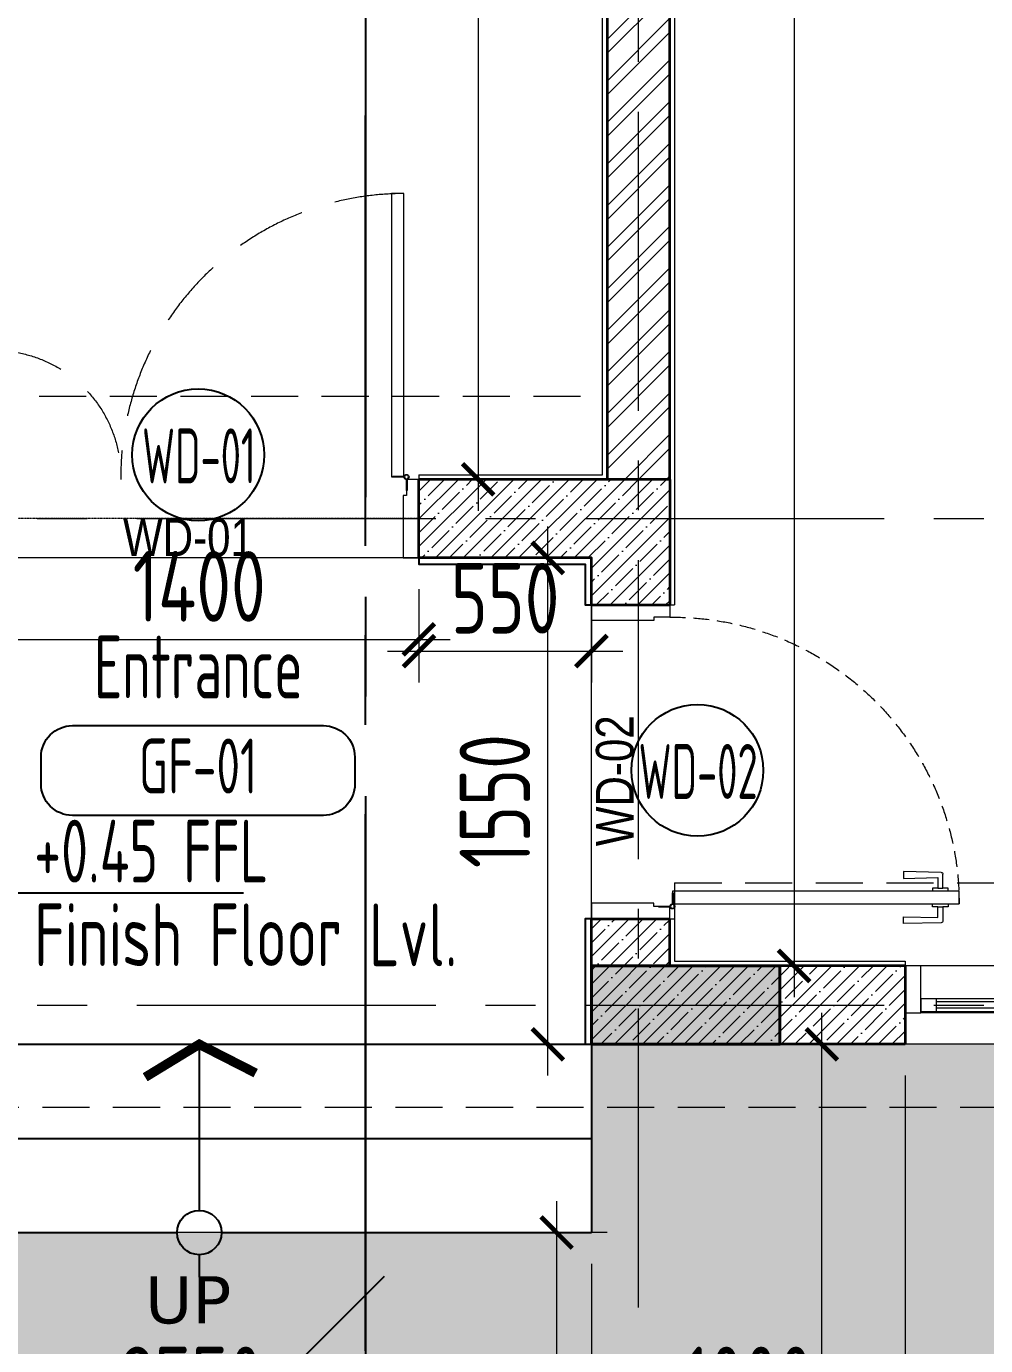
# Model space of a CAD drawing. Header units: millimetres. Extents: x -8913 to 62688, y -13000 to 43000.
# Drawn here: x 8199 to 11256, y 5490 to 9694 of the extents above; entities that cross this region are included whole.
import ezdxf
from ezdxf.enums import TextEntityAlignment as Align
from ezdxf.xclip import XClip

# ---------------------------------------------------------------- set-up
doc = ezdxf.new("R2010")
doc.units = ezdxf.units.MM
doc.header["$MEASUREMENT"] = 0
doc.header["$XCLIPFRAME"] = 0
doc.header["$PDMODE"] = 1
for name, pattern in [('1735 X DT-5BR-GFP$0$DASHED', [0.75, 0.5, -0.25]), ('1735 X DT-5BR-GFP$0$HIDDEN', [0.375, 0.25, -0.125]), ('1735 X DT-5BR-GFP$0$HIDDEN IDS', [3.33375, 2.2225, -1.11125]), ('1735 X DT-5BR-GFP$0$HIDDEN2', [0.1875, 0.125, -0.0625]), ('1735 X DT-5BR-Grids$0$CENTER2', [28.575, 19.05, -3.175, 3.175, -3.175])]:
    doc.linetypes.add(name, pattern=pattern)
for name, color, linetype, lineweight in [('02-Col-DT-5BR-Ground$0$ST--Column', 4, 'Continuous', 40), ('05--LEADER', 8, 'Continuous', 13), ('07--DIM-2', 2, 'Continuous', 25), ('08--DOORREF', 7, 'Continuous', 25), ('08--SPACENUMBER', 2, 'Continuous', 25), ('08--SPACEREF', 3, 'Continuous', 25), ('1735 X DT-5BR-GFP$0$06--LINE ABOVE', 9, '1735 X DT-5BR-GFP$0$DASHED', 15), ('1735 X DT-5BR-GFP$0$F--BLOCKWALL-3--HOLLOW', 3, 'Continuous', 35), ('1735 X DT-5BR-GFP$0$F--BLOCKWALL-3--INSULATED', 3, 'Continuous', 35), ('1735 X DT-5BR-GFP$0$F--BLOCKWALL-HATCH--HOLLOW', 251, 'Continuous', 13), ('1735 X DT-5BR-GFP$0$F--BLOCKWALL-HATCH--INSULATED', 251, 'Continuous', 13), ('1735 X DT-5BR-GFP$0$L- STAIR ARROW', 2, 'Continuous', 25), ('1735 X DT-5BR-GFP$0$L--DOORS-1', 9, 'Continuous', 18), ('1735 X DT-5BR-GFP$0$L--DOORS-HID', 9, '1735 X DT-5BR-GFP$0$HIDDEN', 18), ('1735 X DT-5BR-GFP$0$L--STAIRS-2', 2, 'Continuous', 25), ('1735 X DT-5BR-GFP$0$L--WINDOW-0', 8, 'Continuous', 13), ('1735 X DT-5BR-GFP$0$L--WINDOW-1', 9, 'Continuous', 18), ('1735 X DT-5BR-GFP$0$L--WINDOW-2', 2, 'Continuous', 15), ('1735 X DT-5BR-GFP$0$M--PLASTER-0', 8, 'Continuous', 9), ('1735 X DT-5BR-GFP$0$Q--KERBS-2', 251, 'Continuous', 0), ('1735 X DT-5BR-GFP$0$X--Void Below Landing', 8, '1735 X DT-5BR-GFP$0$HIDDEN2', 15), ('1735 X DT-5BR-GFP-Ext$0$A-HATCH ID PAVING', 251, 'Continuous', 0), ('1735 X DT-5BR-Grids$0$03--GRID', 252, '1735 X DT-5BR-Grids$0$CENTER2', 5), ('1735 X DT-5BR-Grids$0$08--DETREF', 7, 'Continuous', 25), ('1735 X DT-5BR-Grids$0$08--MAIN SECT REF', 7, 'Continuous', 25), ('1735 X DT-5BR-Grids$0$08--SECTREF', 7, 'Continuous', 25), ('1735 X DT-5BR-Grids$0$08--SECTREF-1', 2, 'Continuous', 25), ('1735 X DT-5BR-Grids$0$08--SECTREF-2', 4, 'Continuous', 35), ('1735 X DT-5BR-Grids$0$08--SECTREF-LINE', 7, 'Continuous', 25), ('L- STAIR ARROW', 2, 'Continuous', 25), ('W--ELE-1', 2, 'Continuous', 25), ('Z--X-REF', 7, 'Continuous', 0)]:
    doc.layers.add(name, color=color, linetype=linetype, lineweight=lineweight)
for name, color, linetype in [('02-Col-DT-5BR-Ground$0$ST--Column Hatch', 253, 'Continuous'), ('08--DOORREF-1', 8, 'Continuous'), ('08--SPACENUMBER-1', 8, 'Continuous'), ('1735 X DT-5BR-GFP$0$0-External Skerting', 8, 'Continuous'), ('1735 X DT-5BR-GFP$0$G-COLR-252', 252, 'Continuous')]:
    doc.layers.add(name, color=color, linetype=linetype)
doc.layers.add('1735 X DT-5BR-GFP$0$00--Door No', color=6, linetype='Continuous', lineweight=0, plot=False)
doc.layers.add('1735 X DT-5BR-GFP-Ext$0$00--ORIGIN', color=6, linetype='Continuous', lineweight=0, plot=False)
doc.styles.add('1735 X DT-5BR-GFP$0$style1', font='arial.ttf', dxfattribs={"width": 0.8, "height": 250})
doc.styles.add('1735 X DT-5BR-Grids$0$ISO', font='isocp2.shx', dxfattribs={"width": 0.8})
doc.styles.add('ISO', font='isocp2.shx', dxfattribs={"width": 0.8})
doc.styles.add('Rooms', font='verdana.ttf')
doc.dimstyles.new('1-100_AR', dxfattribs={"dimtxt": 225, "dimasz": 100, "dimexe": 100, "dimexo": 100, "dimgap": 0, "dimtad": 0, "dimdec": 0, "dimzin": 12, "dimdsep": 46, "dimtxsty": 'ISO', "dimblk": 'ARCHTICK', "dimcen": 100, "dimdle": 100, "dimclrd": 8, "dimclre": 9, "dimclrt": 2, "dimadec": 0, "dimazin": 0, "dimtfac": 1, "dimtdec": 0, "dimtmove": 0, "dimatfit": 2, "dimldrblk": 'ARCHTICK', "dimfxl": 1, "dimtvp": 0.75, "dimtolj": 1, "dimtzin": 12, "dimlwd": 9, "dimlwe": 9, "dimarcsym": 0})

# ---------------------------------------------------------------- blocks, each defined once
blk = doc.blocks.new('*U410')
h = blk.add_hatch(color=252)
h.paths.add_polyline_path([(-0.0025, 0.0153, 0.724863), (-0.0025, 0), (-0.0025, -0.036), (-0.0005, -0.036), (-0.0005, -0.0004, 1.209796)])
h.paths.add_polyline_path([(-0.006, 0.0076, -1), (0.006, 0.0076, -1)], flags=16)
blk.add_hatch(color=252).paths.add_polyline_path([(0.0076, 0.0101, -0.06361), (0.008, 0.0081), (0.0436, 0.0081), (0.0436, 0.0101)])
blk.add_lwpolyline([(-0.0025, 0.0153, 0.723917), (-0.0025, 0), (-0.0025, -0.036), (-0.0005, -0.036), (-0.0005, -0.0004, 1.209796), (-0.0025, 0.0153)], format="xyb")
blk.add_lwpolyline([(0.008, 0.0081), (0.0436, 0.0081), (0.0436, 0.0101), (0.0076, 0.0101)])
blk.add_circle((0, 0.0076), 0.00604)
blk = doc.blocks.new('*U416')
at = {"layer": '1735 X DT-5BR-GFP$0$L--DOORS-1'}
blk.add_lwpolyline([(50, 51), (50, 250), (0, 250), (0, 0), (39, 0), (39, 51), (50, 51)], dxfattribs=at)
blk.add_lwpolyline([(47.5, -8.5), (47.5, -911), (87.5, -911), (87.5, -8.5)], close=True, dxfattribs=at)
at = {"layer": '1735 X DT-5BR-GFP$0$L--DOORS-HID', "linetype": '1735 X DT-5BR-GFP$0$HIDDEN IDS', "ltscale": 100}
blk.add_arc((47.5, -8.5), 902.5, 270.0015, 0.5307, dxfattribs=at)
at = {"layer": '1735 X DT-5BR-GFP$0$L--DOORS-1', "xscale": -1000, "yscale": 1000, "zscale": 1000, "rotation": 180}
blk.add_blockref('*U410', (39.5, -0.4), dxfattribs=at)
blk = doc.blocks.new('*U421')
at = {"layer": '1735 X DT-5BR-GFP$0$L--DOORS-1'}
blk.add_lwpolyline([(50, 51), (50, 250), (0, 250), (0, 0), (39, 0), (39, 51), (50, 51)], dxfattribs=at)
blk.add_lwpolyline([(47.5, -8.5), (47.5, -411), (87.5, -411), (87.5, -8.5)], close=True, dxfattribs=at)
at = {"layer": '1735 X DT-5BR-GFP$0$L--DOORS-HID', "linetype": '1735 X DT-5BR-GFP$0$HIDDEN IDS', "ltscale": 100}
blk.add_arc((47.5, -8.5), 402.5, 270.0015, 0.5307, dxfattribs=at)
at = {"layer": '1735 X DT-5BR-GFP$0$L--DOORS-1', "xscale": -1000, "yscale": 1000, "zscale": 1000, "rotation": 180}
blk.add_blockref('*U410', (39.5, -0.4), dxfattribs=at)
blk = doc.blocks.new('*U423')
at = {"lineweight": 5}
for p, q in [((37.5, 887), (37.5, 870)), ((47.5, 887), (37.5, 887)), ((87.5, 887), (97.5, 887)), ((97.5, 887), (97.5, 870)), ((-12.6, 864.1), (-15.5, 745)), ((37.5, 870), (-6.6, 870)), ((3.5, 854), (37.5, 854)), ((6.5, 745), (3.5, 854)), ((37.5, 854), (37.5, 870)), ((37.5, 854), (37.5, 837)), ((97.5, 870), (141.7, 870)), ((97.5, 854), (97.5, 870)), ((131.5, 854), (97.5, 854)), ((97.5, 854), (97.5, 837)), ((128.5, 745), (131.5, 854)), ((147.7, 864.1), (150.5, 745)), ((37.5, 837), (47.5, 837)), ((97.5, 837), (87.5, 837)), ((-15.5, 745), (6.5, 745)), ((150.5, 745), (128.5, 745))]:
    blk.add_line(p, q, dxfattribs=at)
blk.add_lwpolyline([(47.5, 8.5), (47.5, 922), (87.5, 922), (87.5, 8.5)], close=True, dxfattribs=at)
for points in [[(50, -51), (50, -250), (0, -250), (0, 0), (39, 0), (39, -51), (50, -51)], [(950, -51), (950, -250), (1000, -250), (1000, 0), (961, 0), (961, -51), (950, -51)]]:
    blk.add_lwpolyline(points, dxfattribs=at)
at = {"linetype": '1735 X DT-5BR-GFP$0$DASHED', "ltscale": 100}
blk.add_arc((47.5, 8.5), 913.5, 359.4693, 89.9985, dxfattribs=at)
at = {"lineweight": 5}
for centre, start, end in [((-6.6, 864), 90, 178.6251), ((141.7, 864), 1.3749, 90)]:
    blk.add_arc(centre, 6, start, end, dxfattribs=at)
at = {"lineweight": 5, "xscale": 1000, "yscale": 1000, "zscale": 1000}
blk.add_blockref('*U410', (39.5, 0.4), dxfattribs=at)
blk = doc.blocks.new('*U428')
at = {"layer": '1735 X DT-5BR-GFP$0$L--WINDOW-0'}
for p, q in [((1450, 0), (-1450, 0)), ((490, -5), (1400, -5)), ((440, -55), (-440, -55)), ((1400, -45), (490, -45)), ((-490, -105), (-1400, -105)), ((-440, -95), (440, -95)), ((1450, -150), (-1450, -150)), ((-1400, -145), (-490, -145)), ((1500, -250), (-1500, -250))]:
    blk.add_line(p, q, dxfattribs=at)
at = {"layer": '1735 X DT-5BR-GFP$0$L--WINDOW-1'}
for p, q in [((1400, -15), (490, -15)), ((1400, -35), (490, -35)), ((440, -65), (-440, -65)), ((-490, -115), (-1400, -115)), ((440, -85), (-440, -85)), ((-490, -135), (-1400, -135))]:
    blk.add_line(p, q, dxfattribs=at)
at = {"layer": '1735 X DT-5BR-GFP$0$L--WINDOW-2'}
for points in [[(1500, -150), (1450, -150), (1450, 0), (1500, 0)], [(-1500, -150), (-1450, -150), (-1450, 0), (-1500, 0)], [(440, -45), (490, -45), (490, -5), (440, -5)], [(1450, -45), (1400, -45), (1400, -5), (1450, -5)], [(-490, -95), (-440, -95), (-440, -55), (-490, -55)], [(490, -95), (440, -95), (440, -55), (490, -55)], [(-1450, -145), (-1400, -145), (-1400, -105), (-1450, -105)], [(-440, -145), (-490, -145), (-490, -105), (-440, -105)]]:
    blk.add_lwpolyline(points, close=True, dxfattribs=at)
blk = doc.blocks.new('02-Col-DT-5BR-Ground')
at = {"layer": '02-Col-DT-5BR-Ground$0$ST--Column Hatch'}
h = blk.add_hatch(color=256, dxfattribs=at)
h.dxf.hatch_style = 1
h.paths.add_polyline_path([(10000, 6700), (10000, 6450), (10600, 6450), (10600, 6700)])
at = {"layer": '02-Col-DT-5BR-Ground$0$ST--Column'}
blk.add_lwpolyline([(10000, 6700), (10000, 6450), (10600, 6450), (10600, 6700)], close=True, dxfattribs=at)
blk = doc.blocks.new('1735 X DT-5BR-GFP')
at = {"layer": '1735 X DT-5BR-GFP$0$F--BLOCKWALL-HATCH--HOLLOW'}
h = blk.add_hatch(dxfattribs=at)
h.set_pattern_fill('ANSI32', color=256, scale=250, style=0)
h.paths.add_polyline_path([(10350, 14100), (10350, 14250), (10250, 14250), (10250, 14700), (10050, 14700), (10050, 8250), (10250, 8250), (10250, 14100)])
at = {"layer": '1735 X DT-5BR-GFP$0$F--BLOCKWALL-HATCH--INSULATED'}
h = blk.add_hatch(dxfattribs=at)
h.set_pattern_fill('ANSI35', color=256, scale=250, style=0)
h.paths.add_polyline_path([(9450, 8250), (9450, 8000), (10000, 8000), (10000, 7850), (10250, 7850), (10250, 8250)])
h = blk.add_hatch(dxfattribs=at)
h.set_pattern_fill('ANSI35', color=256, scale=250, style=0)
h.paths.add_polyline_path([(10250, 6850), (10000, 6850), (10000, 6450), (11000, 6450), (11000, 6700), (10250, 6700)])
at = {"layer": '1735 X DT-5BR-GFP$0$0-External Skerting'}
for points in [[(9450, 8000), (9450, 7980), (9980, 7980), (9980, 7850), (10000, 7850)], [(10000, 6850), (9980, 6850), (9980, 6450), (10000, 6450)]]:
    blk.add_lwpolyline(points, dxfattribs=at)
at = {"layer": '1735 X DT-5BR-GFP$0$06--LINE ABOVE', "ltscale": 300}
for q in [(14485, 6965), (10265, 6850)]:
    blk.add_line((10265, 6965), q, dxfattribs=at)
for points in [[(3000, 20100), (2800, 20100), (2800, 7800), (7350, 7800), (7350, 6250), (15200, 6250), (15200, 23000), (7700, 23000), (7700, 24700), (2800, 24700), (2800, 21100), (3000, 21100)], [(3515, 15785), (3515, 8515), (10035, 8515)]]:
    blk.add_lwpolyline(points, dxfattribs=at)
at = {"layer": '1735 X DT-5BR-GFP$0$F--BLOCKWALL-3--HOLLOW'}
blk.add_line((10050, 14700), (10050, 8250), dxfattribs=at)
blk.add_lwpolyline([(10250, 8250), (10250, 14100)], dxfattribs=at)
at = {"layer": '1735 X DT-5BR-GFP$0$F--BLOCKWALL-3--INSULATED'}
for p, q in [((10250, 8250), (9450, 8250)), ((10250, 8250), (10250, 7850)), ((10000, 6450), (10000, 6850)), ((10250, 6700), (10250, 6850)), ((10250, 6850), (10250, 6850)), ((11000, 6700), (10250, 6700)), ((11000, 6700), (11000, 6450)), ((11000, 6450), (10000, 6450))]:
    blk.add_line(p, q, dxfattribs=at)
for points in [[(9450, 8000), (9450, 8250)], [(10000, 7850), (10000, 8000), (9450, 8000)], [(10000, 7850), (10250, 7850)], [(10000, 6850), (10250, 6850)]]:
    blk.add_lwpolyline(points, dxfattribs=at)
at = {"layer": '1735 X DT-5BR-GFP$0$L- STAIR ARROW'}
blk.add_line((8750, 5779.2), (8750, 5708.4), dxfattribs=at)
at = {"layer": '1735 X DT-5BR-GFP$0$L- STAIR ARROW', "const_width": 30, "elevation": 0}
blk.add_lwpolyline([(8577.6, 6344.9), (8750, 6450), (8929.9, 6358.2)], dxfattribs=at)
at = {"layer": '1735 X DT-5BR-GFP$0$L- STAIR ARROW'}
blk.add_lwpolyline([(8750, 6450), (8750, 5920.8)], dxfattribs=at)
blk.add_circle((8750, 5850), 70.8, dxfattribs=at)
at = {"layer": '1735 X DT-5BR-GFP$0$L--STAIRS-2'}
for p, q in [((7500, 6450), (10000, 6450)), ((10000, 6450), (10000, 5850)), ((7500, 6150), (10000, 6150)), ((7500, 5850), (8679.2, 5850)), ((8820.8, 5850), (10000, 5850))]:
    blk.add_line(p, q, dxfattribs=at)
at = {"layer": '1735 X DT-5BR-GFP$0$M--PLASTER-0'}
for p, q in [((9450, 8265), (9450, 8250)), ((10250, 7850), (10265, 7850)), ((10250, 6850), (10265, 6850)), ((11000, 6715), (11000, 6700))]:
    blk.add_line(p, q, dxfattribs=at)
for points in [[(9450, 8265), (10035, 8265), (10035, 14700)], [(10350, 14085), (10265, 14085), (10265, 7850)], [(10265, 6850), (10265, 6715), (11000, 6715)]]:
    blk.add_lwpolyline(points, dxfattribs=at)
at = {"layer": '1735 X DT-5BR-GFP$0$Q--KERBS-2'}
for p, q in [((9450, 8000), (8050, 8000)), ((10000, 6850), (10000, 7850))]:
    blk.add_line(p, q, dxfattribs=at)
at = {"layer": '1735 X DT-5BR-GFP$0$X--Void Below Landing'}
blk.add_line((9450, 8125), (8050, 8125), dxfattribs=at)
at = {"layer": '1735 X DT-5BR-GFP$0$06--LINE ABOVE'}
blk.add_blockref('02-Col-DT-5BR-Ground', (0, 0), dxfattribs=at)
at = {"layer": '1735 X DT-5BR-GFP$0$G-COLR-252'}
blk.add_blockref('*U428', (12500, 6700), dxfattribs=at)
at = {"layer": '1735 X DT-5BR-GFP$0$L--DOORS-1', "rotation": 180}
blk.add_blockref('*U416', (9450, 8250), dxfattribs=at)
at = {"layer": '1735 X DT-5BR-GFP$0$L--DOORS-1', "xscale": -1}
for name, p, rotation in [('*U421', (8050, 8250), 180), ('*U423', (10250, 6850), 270)]:
    blk.add_blockref(name, p, dxfattribs=dict(at, rotation=rotation))
at = {"layer": '1735 X DT-5BR-GFP$0$00--Door No', "insert": (8715.6, 8064.8), "char_height": 120, "width": 687.788, "attachment_point": 5, "style": '1735 X DT-5BR-GFP$0$style1'}
blk.add_mtext('{\\fSWIS721 BT|b0|i0|c0|p50;WD-01}', dxfattribs=at)
at = {"layer": '1735 X DT-5BR-GFP$0$00--Door No', "insert": (10075, 7289.8), "char_height": 120, "width": 687.788, "attachment_point": 5, "rotation": 90, "style": '1735 X DT-5BR-GFP$0$style1'}
blk.add_mtext('{\\fSWIS721 BT|b0|i0|c0|p50;WD-02}', dxfattribs=at)
blk = doc.blocks.new('FGRTGR')
at = {"layer": '08--SPACENUMBER-1'}
blk.add_lwpolyline([(-400, 340.8), (400, 340.8, -0.414214), (500, 240.8), (500.2, 154.9, -0.414214), (400.2, 54.9), (-400, 54.9, -0.414214), (-500, 154.9), (-500, 240.8, -0.414214)], format="xyb", close=True, dxfattribs=at)
at = {"layer": '08--SPACENUMBER', "style": 'ISO', "width": 0.7, "flags": 4}
blk.add_attdef('01', text='', height=175, dxfattribs=at).set_placement((0.5, 212.4), align=Align.MIDDLE)
at = {"layer": '08--SPACEREF', "style": 'ISO', "width": 0.7, "flags": 4}
for p in [(1.4, 839.9), (1.4, 475)]:
    blk.add_attdef('S', text='', height=200, dxfattribs=at).set_placement(p, align=Align.CENTER)
blk = doc.blocks.new('_ArchTick')
at = {"color": 0, "const_width": 0.15}
blk.add_lwpolyline([(-0.5, -0.5), (0.5, 0.5)], dxfattribs=at)
blk = doc.blocks.new('*D37')
at = {"layer": '07--DIM-2', "color": 9, "lineweight": 9, "transparency": 16777216}
for p, q in [((11000, 6350), (11000, 5105.2)), ((14000, 6350), (14000, 5105.2))]:
    blk.add_line(p, q, dxfattribs=at)
at = {"layer": '07--DIM-2', "color": 8, "lineweight": 9, "transparency": 16777216}
blk.add_line((10900, 5205.2), (14100, 5205.2), dxfattribs=at)
at = {"layer": 'Defpoints', "color": 0, "transparency": 16777216}
for p in [(11000, 6450), (14000, 6450), (14000, 5205.2)]:
    blk.add_point(p, dxfattribs=at)
at = {"layer": '07--DIM-2', "color": 8, "lineweight": 9, "transparency": 16777216, "xscale": 100, "yscale": 100, "zscale": 100, "rotation": 180}
blk.add_blockref('_ArchTick', (11000, 5205.2), dxfattribs=at)
at = {"layer": '07--DIM-2', "color": 8, "lineweight": 9, "transparency": 16777216, "xscale": 100, "yscale": 100, "zscale": 100}
blk.add_blockref('_ArchTick', (14000, 5205.2), dxfattribs=at)
at = {"layer": '07--DIM-2', "color": 2, "transparency": 16777216, "insert": (12500, 5373.9), "char_height": 225, "attachment_point": 5, "style": 'ISO'}
blk.add_mtext('\\A1;3000', dxfattribs=at)
blk = doc.blocks.new('Lvl-plan-50sc-old')
at = {"layer": 'W--ELE-1', "color": 1}
for p, q in [((22.3, 211.1), (22.3, -67.9)), ((583, 71.6), (-117.2, 71.6))]:
    blk.add_line(p, q, dxfattribs=at)
blk.add_circle((22.3, 71.6), 62.5, dxfattribs=at)
for radius, start, end in [(56.2, 90, 180), (50, 90, 180), (43.8, 90, 180), (37.5, 90, 180), (31.2, 90, 180), (25, 90, 180), (18.8, 90, 180), (12.5, 90, 180), (6.25, 90, 180), (56.2, 270, 0), (50, 270, 0), (43.8, 270, 0), (37.5, 270, 0), (31.2, 270, 0), (25, 270, 0), (18.8, 270, 0), (12.5, 270, 0), (6.25, 270, 0)]:
    blk.add_arc((22.3, 71.6), radius, start, end, dxfattribs=at)
at = {"layer": 'W--ELE-1', "style": 'ISO', "width": 0.75}
for tag, p in [('LEVEL', (166.2, 92.6)), ('FLOOR', (166.2, -74.1))]:
    blk.add_attdef(tag, p, '', height=125, dxfattribs=at)
blk = doc.blocks.new('OPEN-NO')
at = {"layer": '08--DOORREF-1'}
blk.add_circle((0, 0), 300, dxfattribs=at)
at = {"layer": '08--DOORREF', "style": 'ISO', "width": 0.6}
blk.add_attdef('OPEINGNO', text='', height=250, dxfattribs=at).set_placement((3.2, -4.8), align=Align.MIDDLE)
blk = doc.blocks.new('*D101')
at = {"layer": '07--DIM-2', "color": 8, "lineweight": 9, "transparency": 16777216}
blk.add_line((9638.8, 14800), (9638.8, 8150), dxfattribs=at)
at = {"layer": '07--DIM-2', "color": 9, "lineweight": 9, "transparency": 16777216}
for p, q in [((9950, 14700), (9538.8, 14700)), ((9950, 8250), (9538.8, 8250))]:
    blk.add_line(p, q, dxfattribs=at)
at = {"layer": 'Defpoints', "color": 0, "transparency": 16777216}
for p in [(10050, 14700), (9638.8, 8250), (10050, 8250)]:
    blk.add_point(p, dxfattribs=at)
at = {"layer": '07--DIM-2', "color": 8, "lineweight": 9, "transparency": 16777216, "xscale": 100, "yscale": 100, "zscale": 100}
for p, rotation in [((9638.8, 14700), 90), ((9638.8, 8250), 270)]:
    blk.add_blockref('_ArchTick', p, dxfattribs=dict(at, rotation=rotation))
at = {"layer": '07--DIM-2', "color": 2, "transparency": 16777216, "insert": (9470, 11475), "char_height": 225, "attachment_point": 5, "rotation": 90, "style": 'ISO'}
blk.add_mtext('\\A1;6450', dxfattribs=at)
blk = doc.blocks.new('*D120')
at = {"layer": '07--DIM-2', "color": 9, "lineweight": 9, "transparency": 16777216}
for p, q in [((8050, 7900), (8050, 7640.4)), ((9450, 7900), (9450, 7640.4))]:
    blk.add_line(p, q, dxfattribs=at)
at = {"layer": '07--DIM-2', "color": 8, "lineweight": 9, "transparency": 16777216}
blk.add_line((7950, 7740.4), (9550, 7740.4), dxfattribs=at)
at = {"layer": 'Defpoints', "color": 0, "transparency": 16777216}
for p in [(8050, 8000), (9450, 8000), (9450, 7740.4)]:
    blk.add_point(p, dxfattribs=at)
at = {"layer": '07--DIM-2', "color": 8, "lineweight": 9, "transparency": 16777216, "xscale": 100, "yscale": 100, "zscale": 100, "rotation": 180}
blk.add_blockref('_ArchTick', (8050, 7740.4), dxfattribs=at)
at = {"layer": '07--DIM-2', "color": 8, "lineweight": 9, "transparency": 16777216, "xscale": 100, "yscale": 100, "zscale": 100}
blk.add_blockref('_ArchTick', (9450, 7740.4), dxfattribs=at)
at = {"layer": '07--DIM-2', "color": 2, "transparency": 16777216, "insert": (8750, 7909.1), "char_height": 225, "attachment_point": 5, "style": 'ISO'}
blk.add_mtext('\\A1;1400', dxfattribs=at)
blk = doc.blocks.new('*D121')
at = {"layer": '07--DIM-2', "color": 9, "lineweight": 9, "transparency": 16777216}
for p, q in [((9450, 7900), (9450, 7602.8)), ((10000, 7900), (10000, 7602.8))]:
    blk.add_line(p, q, dxfattribs=at)
at = {"layer": '07--DIM-2', "color": 8, "lineweight": 9, "transparency": 16777216}
blk.add_line((9350, 7702.8), (10100, 7702.8), dxfattribs=at)
at = {"layer": 'Defpoints', "color": 0, "transparency": 16777216}
for p in [(9450, 8000), (10000, 8000), (10000, 7702.8)]:
    blk.add_point(p, dxfattribs=at)
at = {"layer": '07--DIM-2', "color": 8, "lineweight": 9, "transparency": 16777216, "xscale": 100, "yscale": 100, "zscale": 100, "rotation": 180}
blk.add_blockref('_ArchTick', (9450, 7702.8), dxfattribs=at)
at = {"layer": '07--DIM-2', "color": 8, "lineweight": 9, "transparency": 16777216, "xscale": 100, "yscale": 100, "zscale": 100}
blk.add_blockref('_ArchTick', (10000, 7702.8), dxfattribs=at)
at = {"layer": '07--DIM-2', "color": 2, "transparency": 16777216, "insert": (9725, 7871.5), "char_height": 225, "attachment_point": 5, "style": 'ISO'}
blk.add_mtext('\\A1;550', dxfattribs=at)
blk = doc.blocks.new('*D171')
at = {"layer": '07--DIM-2', "color": 8, "lineweight": 9, "transparency": 16777216}
blk.add_line((10645.9, 14200), (10645.9, 6600), dxfattribs=at)
at = {"layer": '07--DIM-2', "color": 9, "lineweight": 9, "transparency": 16777216}
for p, q in [((10350, 14100), (10745.9, 14100)), ((10350, 6700), (10745.9, 6700))]:
    blk.add_line(p, q, dxfattribs=at)
at = {"layer": 'Defpoints', "color": 0, "transparency": 16777216}
for p in [(10250, 14100), (10250, 6700), (10645.9, 6700)]:
    blk.add_point(p, dxfattribs=at)
at = {"layer": '07--DIM-2', "color": 8, "lineweight": 9, "transparency": 16777216, "xscale": 100, "yscale": 100, "zscale": 100}
for p, rotation in [((10645.9, 14100), 90), ((10645.9, 6700), 270)]:
    blk.add_blockref('_ArchTick', p, dxfattribs=dict(at, rotation=rotation))
at = {"layer": '07--DIM-2', "color": 2, "transparency": 16777216, "insert": (10477.1, 10400), "char_height": 225, "attachment_point": 5, "rotation": 90, "style": 'ISO'}
blk.add_mtext('\\A1;7400', dxfattribs=at)
blk = doc.blocks.new('*D172')
at = {"layer": '07--DIM-2', "color": 8, "lineweight": 9, "transparency": 16777216}
blk.add_line((9860.9, 6350), (9860.9, 8100), dxfattribs=at)
at = {"layer": '07--DIM-2', "color": 9, "lineweight": 9, "transparency": 16777216}
for p, q in [((9900, 8000), (9760.9, 8000)), ((9900, 6450), (9760.9, 6450))]:
    blk.add_line(p, q, dxfattribs=at)
at = {"layer": 'Defpoints', "color": 0, "transparency": 16777216}
for p in [(9860.9, 8000), (10000, 8000), (10000, 6450)]:
    blk.add_point(p, dxfattribs=at)
at = {"layer": '07--DIM-2', "color": 8, "lineweight": 9, "transparency": 16777216, "xscale": 100, "yscale": 100, "zscale": 100}
for p, rotation in [((9860.9, 8000), 90), ((9860.9, 6450), 270)]:
    blk.add_blockref('_ArchTick', p, dxfattribs=dict(at, rotation=rotation))
at = {"layer": '07--DIM-2', "color": 2, "transparency": 16777216, "insert": (9692.1, 7225), "char_height": 225, "attachment_point": 5, "rotation": 90, "style": 'ISO'}
blk.add_mtext('\\A1;1550', dxfattribs=at)
blk = doc.blocks.new('*D173')
at = {"layer": '07--DIM-2', "color": 9, "lineweight": 9, "transparency": 16777216}
for p, q in [((7450, 5750), (7450, 5105.2)), ((10000, 5750), (10000, 5105.2))]:
    blk.add_line(p, q, dxfattribs=at)
at = {"layer": '07--DIM-2', "color": 8, "lineweight": 9, "transparency": 16777216}
blk.add_line((7350, 5205.2), (10100, 5205.2), dxfattribs=at)
at = {"layer": 'Defpoints', "color": 0, "transparency": 16777216}
for p in [(7450, 5850), (10000, 5850), (10000, 5205.2)]:
    blk.add_point(p, dxfattribs=at)
at = {"layer": '07--DIM-2', "color": 8, "lineweight": 9, "transparency": 16777216, "xscale": 100, "yscale": 100, "zscale": 100, "rotation": 180}
blk.add_blockref('_ArchTick', (7450, 5205.2), dxfattribs=at)
at = {"layer": '07--DIM-2', "color": 8, "lineweight": 9, "transparency": 16777216, "xscale": 100, "yscale": 100, "zscale": 100}
blk.add_blockref('_ArchTick', (10000, 5205.2), dxfattribs=at)
at = {"layer": '07--DIM-2', "color": 2, "transparency": 16777216, "insert": (8725, 5374), "char_height": 225, "attachment_point": 5, "style": 'ISO'}
blk.add_mtext('\\A1;2550', dxfattribs=at)
blk = doc.blocks.new('*D174')
at = {"layer": '07--DIM-2', "color": 8, "lineweight": 9, "transparency": 16777216}
blk.add_line((9888.8, 5950), (9888.8, 4550), dxfattribs=at)
at = {"layer": '07--DIM-2', "color": 9, "lineweight": 9, "transparency": 16777216}
for p, q in [((10050, 5850), (9788.8, 5850)), ((10050, 4650), (9788.8, 4650))]:
    blk.add_line(p, q, dxfattribs=at)
at = {"layer": 'Defpoints', "color": 0, "transparency": 16777216}
for p in [(10150, 5850), (9888.8, 4650), (10150, 4650)]:
    blk.add_point(p, dxfattribs=at)
at = {"layer": '07--DIM-2', "color": 8, "lineweight": 9, "transparency": 16777216, "xscale": 100, "yscale": 100, "zscale": 100}
for p, rotation in [((9888.8, 5850), 90), ((9888.8, 4650), 270)]:
    blk.add_blockref('_ArchTick', p, dxfattribs=dict(at, rotation=rotation))
at = {"layer": '07--DIM-2', "color": 2, "transparency": 16777216, "insert": (9720, 5250), "char_height": 225, "attachment_point": 5, "rotation": 90, "style": 'ISO'}
blk.add_mtext('\\A1;1200', dxfattribs=at)
blk = doc.blocks.new('*D175')
at = {"layer": '07--DIM-2', "color": 9, "lineweight": 9, "transparency": 16777216}
for p, q in [((11000, 6350), (11000, 5105.2)), ((10000, 5750), (10000, 5105.2))]:
    blk.add_line(p, q, dxfattribs=at)
at = {"layer": '07--DIM-2', "color": 8, "lineweight": 9, "transparency": 16777216}
blk.add_line((11100, 5205.2), (9900, 5205.2), dxfattribs=at)
at = {"layer": 'Defpoints', "color": 0, "transparency": 16777216}
for p in [(11000, 6450), (10000, 5850), (10000, 5205.2)]:
    blk.add_point(p, dxfattribs=at)
at = {"layer": '07--DIM-2', "color": 8, "lineweight": 9, "transparency": 16777216, "xscale": 100, "yscale": 100, "zscale": 100, "rotation": 180}
blk.add_blockref('_ArchTick', (10000, 5205.2), dxfattribs=at)
at = {"layer": '07--DIM-2', "color": 8, "lineweight": 9, "transparency": 16777216, "xscale": 100, "yscale": 100, "zscale": 100}
blk.add_blockref('_ArchTick', (11000, 5205.2), dxfattribs=at)
at = {"layer": '07--DIM-2', "color": 2, "transparency": 16777216, "insert": (10500, 5373.9), "char_height": 225, "attachment_point": 5, "style": 'ISO'}
blk.add_mtext('\\A1;1000', dxfattribs=at)
blk = doc.blocks.new('*U465')
at = {"layer": '1735 X DT-5BR-Grids$0$08--DETREF'}
blk.add_line((-5103.6, 3500), (-5103.6, 5103.6), dxfattribs=at)
at = {"layer": '1735 X DT-5BR-Grids$0$08--SECTREF'}
for p, q in [((-5103.6, 2833.3), (-5103.6, 3166.7)), ((-5103.6, 500), (-5103.6, 2500)), ((-5103.6, 707.1), (-5032.8, 777.8))]:
    blk.add_line(p, q, dxfattribs=at)
blk.add_lwpolyline([(-5103.6, -707.1), (-5810.7, 0), (-5103.6, 707.1)], dxfattribs=at)
at = {"layer": '1735 X DT-5BR-Grids$0$08--SECTREF-1', "style": '1735 X DT-5BR-Grids$0$ISO', "width": 0.8, "flags": 4}
blk.add_attdef('DRG-NO', text='', height=250, dxfattribs=at).set_placement((-5103.6, -191.3), align=Align.MIDDLE_CENTER)
at = {"layer": '1735 X DT-5BR-Grids$0$08--SECTREF-2', "style": '1735 X DT-5BR-Grids$0$ISO', "width": 0.8, "flags": 4}
blk.add_attdef('SECTION', text='', height=350, dxfattribs=at).set_placement((-5103.6, 229.3), align=Align.MIDDLE_CENTER)
blk = doc.blocks.new('1735 X DT-5BR-Grids')
at = {"layer": '1735 X DT-5BR-Grids$0$03--GRID', "ltscale": 50}
for p, q in [((10150, -2960.853), (10150, 33283.323)), ((-2878.651, 8124.999), (20742.863, 8124.999)), ((-2878.651, 6575, 0), (20742.863, 6575, 0))]:
    blk.add_line(p, q, dxfattribs=at)
at = {"layer": '1735 X DT-5BR-Grids$0$08--SECTREF-LINE', "color": 4, "linetype": '1735 X DT-5BR-Grids$0$CENTER2', "ltscale": 100}
blk.add_lwpolyline([(9280, 30100.509), (9280, 1688.388)], dxfattribs=at)
at = {"layer": '1735 X DT-5BR-Grids$0$08--MAIN SECT REF', "xscale": 0.855, "yscale": 0.855, "zscale": 0.855}
blk.add_blockref('*U465', (13643.538, 5045.704), dxfattribs=at)
blk = doc.blocks.new('1735 X DT-5BR-GFP-Ext')
at = {"layer": '1735 X DT-5BR-GFP-Ext$0$A-HATCH ID PAVING'}
h = blk.add_hatch(dxfattribs=at)
h.set_pattern_fill('AR-HBONE', color=253, scale=25)
h.paths.add_polyline_path([(2100, 19999.6), (3000, 19999.6), (3000, 24500), (7500, 24500), (7500, 22800), (10400, 22800), (15000, 22800), (15000, 6450), (10000, 6450), (10000, 5850), (7500, 5850), (7500, 8000), (3000, 8000), (2999.9, 15300), (2450, 15300), (2450, 16500), (3000, 16500), (3000, 18600), (2100, 18600)], flags=16)
h.paths.add_polyline_path([(1799.8, 23300), (200, 23300), (200, 14350), (1950, 14350), (1950, 6399.7), (6400, 6400), (6400, 200), (7350, 200), (9650, 200), (10000, 200), (10000, 4650), (15000, 4650), (15000, 299.8), (15500, 299.8), (15875, 299.9), (17450, 299.8), (17450, 1606.8), (16050, 1606.8), (16050, 23850), (8550, 23850), (8550, 25550), (2950, 25550), (2950, 26700), (2900, 26700), (2900, 26800), (2000, 26800), (2000, 26700), (2000, 26700), (1950, 26700), (1950, 23300.1)])
at = {"layer": '1735 X DT-5BR-GFP-Ext$0$00--ORIGIN', "elevation": 0}
blk.add_lwpolyline([(2100, 19999.6), (3000, 19999.6), (3000, 24500), (7500, 24500), (7500, 22800), (10400, 22800), (15000, 22800), (15000, 6450), (10000, 6450), (10000, 5850), (7500, 5850), (7500, 8000), (3000, 8000), (2999.9, 15300), (2450, 15300), (2450, 16500), (3000, 16500), (3000, 18600), (2100, 18600)], close=True, dxfattribs=at)
blk = doc.blocks.new('*D227')
at = {"layer": '07--DIM-2', "color": 8, "lineweight": 9, "transparency": 16777216}
blk.add_line((10734.1, 2900), (10734.1, 6550), dxfattribs=at)
at = {"layer": '07--DIM-2', "color": 9, "lineweight": 9, "transparency": 16777216}
for p, q in [((10681, 6450), (10634.1, 6450)), ((10734.1, 3000), (10634.1, 3000))]:
    blk.add_line(p, q, dxfattribs=at)
at = {"layer": 'Defpoints', "color": 0, "transparency": 16777216}
for p in [(10734.1, 6450), (10781, 6450), (10834.1, 3000)]:
    blk.add_point(p, dxfattribs=at)
at = {"layer": '07--DIM-2', "color": 8, "lineweight": 9, "transparency": 16777216, "xscale": 100, "yscale": 100, "zscale": 100}
for p, rotation in [((10734.1, 6450), 90), ((10734.1, 3000), 270)]:
    blk.add_blockref('_ArchTick', p, dxfattribs=dict(at, rotation=rotation))
at = {"layer": '07--DIM-2', "color": 2, "transparency": 16777216, "insert": (10565.4, 4725), "char_height": 225, "attachment_point": 5, "rotation": 90, "style": 'ISO'}
blk.add_mtext('\\A1;3450', dxfattribs=at)
blk = doc.blocks.new('*D240')
at = {"layer": '05--LEADER', "color": 9, "lineweight": 9, "transparency": 16777216}
for p, q in [((7500, 5750), (7500, -2683.6)), ((10000, 4550), (10000, -2683.6))]:
    blk.add_line(p, q, dxfattribs=at)
at = {"layer": '05--LEADER', "color": 8, "lineweight": 9, "transparency": 16777216}
blk.add_line((7400, -2583.6), (10100, -2583.6), dxfattribs=at)
at = {"layer": 'Defpoints', "color": 0, "transparency": 16777216}
for p in [(7500, 5850, 0), (10000, 4650, 0), (10000, -2583.6)]:
    blk.add_point(p, dxfattribs=at)
at = {"layer": '05--LEADER', "color": 8, "lineweight": 9, "transparency": 16777216, "xscale": 100, "yscale": 100, "zscale": 100, "rotation": 180}
blk.add_blockref('_ArchTick', (7500, -2583.6), dxfattribs=at)
at = {"layer": '05--LEADER', "color": 8, "lineweight": 9, "transparency": 16777216, "xscale": 100, "yscale": 100, "zscale": 100}
blk.add_blockref('_ArchTick', (10000, -2583.6), dxfattribs=at)
at = {"layer": '05--LEADER', "color": 2, "transparency": 16777216, "insert": (8750, -2414.8), "char_height": 225, "attachment_point": 5, "style": 'ISO'}
blk.add_mtext('\\A1;2500', dxfattribs=at)
blk = doc.blocks.new('ArchTick')
at = {"color": 4}
blk.add_line((-0.5, -0.5), (0.5, 0.5), dxfattribs=at)

msp = doc.modelspace()

# ---------------------------------------------------------------- block references
at = {"layer": 'Z--X-REF'}
msp.add_blockref('1735 X DT-5BR-GFP-Ext', (0, 0), dxfattribs=at)

# ---------------------------------------------------------------- next in the draw order: block references
ref = msp.add_blockref('1735 X DT-5BR-GFP', (0, 0), dxfattribs=at)
XClip(ref).set_block_clipping_path([(-588.6123145858, -1067.9046505302), (17664.3925911275, 31096.0074428726)])

# ---------------------------------------------------------------- next in the draw order: block references
msp.add_blockref('1735 X DT-5BR-Grids', (0, 0))
at = {"layer": '08--SPACENUMBER-1', "xscale": 0.7, "yscale": 0.7, "zscale": 0.7}
for p, values in [((8746.7, 8328.5), {'OPEINGNO': 'WD-01'}), ((10337.7, 7322.9), {'OPEINGNO': 'WD-02'})]:
    msp.add_blockref('OPEN-NO', p, dxfattribs=at).add_auto_attribs(values)
at = {"layer": '08--SPACEREF'}
ref = msp.add_blockref('FGRTGR', (8745.8, 7124.6), dxfattribs=dict(at, rotation=5.172664063984507e-06))
ref.add_attrib('S', 'Entrance', dxfattribs={"height": 200, "rotation": 0, "style": 'ISO', "width": 0.7}).set_placement((8747.1, 7552.2), align=Align.CENTER)
ref.add_attrib('01', 'GF-01', dxfattribs={"layer": '08--SPACENUMBER', "height": 175, "rotation": 0, "style": 'ISO', "width": 0.7}).set_placement((8746.2, 7337), align=Align.MIDDLE)
at = {"layer": 'W--ELE-1'}
ref = msp.add_blockref('Lvl-plan-50sc-old', (7958, 6817.4), dxfattribs=dict(at, xscale=1.6, yscale=1.6, zscale=1.6))
ref.add_attrib('LEVEL', '+0.45 FFL', (8224, 6965.6), dxfattribs={"height": 200, "style": 'ISO', "width": 0.7})
ref.add_attrib('FLOOR', 'Finish Floor Lvl.', (8224, 6698.8), dxfattribs={"height": 200, "style": 'ISO', "width": 0.75})

# ---------------------------------------------------------------- next in the draw order: texts
at = {"layer": 'L- STAIR ARROW', "style": 'Rooms'}
msp.add_text('UP', height=150, dxfattribs=at).set_placement((8577.5, 5560.8))

# ---------------------------------------------------------------- next in the draw order: dimensions: what is measured, and where the dimension line sits
at = {"layer": '05--LEADER'}
dim = msp.add_linear_dim(base=(10000, -2583.6), p1=(7500, 5850, 0), p2=(10000, 4650, 0), dimstyle='1-100_AR', override={"dimldrblk": 'ArchTick'}, dxfattribs=at)
dim.commit()
dim.dimension.update_dxf_attribs({"geometry": '*D240', "text_midpoint": (8750, -2414.8)})
at = {"layer": '07--DIM-2'}
for base, p1, p2, angle, picture, middle in [((9638.8, 8250), (10050, 14700), (10050, 8250), 270, '*D101', (9470, 11475)), ((9450, 7740.4), (8050, 8000), (9450, 8000), 0, '*D120', (8750, 7909.1)), ((10000, 7702.8), (9450, 8000), (10000, 8000), 0, '*D121', (9725, 7871.5)), ((14000, 5205.2), (11000, 6450), (14000, 6450), 180, '*D37', (12500, 5373.9))]:
    dim = msp.add_linear_dim(base=base, p1=p1, p2=p2, angle=angle, dimstyle='1-100_AR', override={"dimtmove": 1}, dxfattribs=at)
    dim.commit()
    dim.dimension.update_dxf_attribs({"geometry": picture, "text_midpoint": middle})
for base, p1, p2, picture, middle in [((10645.9, 6700), (10250, 14100), (10250, 6700), '*D171', (10477.1, 10400)), ((9860.9, 8000), (10000, 6450), (10000, 8000), '*D172', (9692.1, 7225)), ((10734.1, 6450), (10834.1, 3000), (10781, 6450), '*D227', (10565.4, 4725)), ((9888.8, 4650), (10150, 5850), (10150, 4650), '*D174', (9720, 5250))]:
    dim = msp.add_linear_dim(base=base, p1=p1, p2=p2, angle=90, dimstyle='1-100_AR', dxfattribs=at)
    dim.commit()
    dim.dimension.update_dxf_attribs({"geometry": picture, "text_midpoint": middle})
for p1, picture, middle in [((11000, 6450), '*D175', (10500, 5373.9)), ((7450, 5850), '*D173', (8725, 5374))]:
    dim = msp.add_linear_dim(base=(10000, 5205.2), p1=p1, p2=(10000, 5850), dimstyle='1-100_AR', dxfattribs=at)
    dim.commit()
    dim.dimension.update_dxf_attribs({"geometry": picture, "text_midpoint": middle})

doc.saveas('drawing.dxf')
